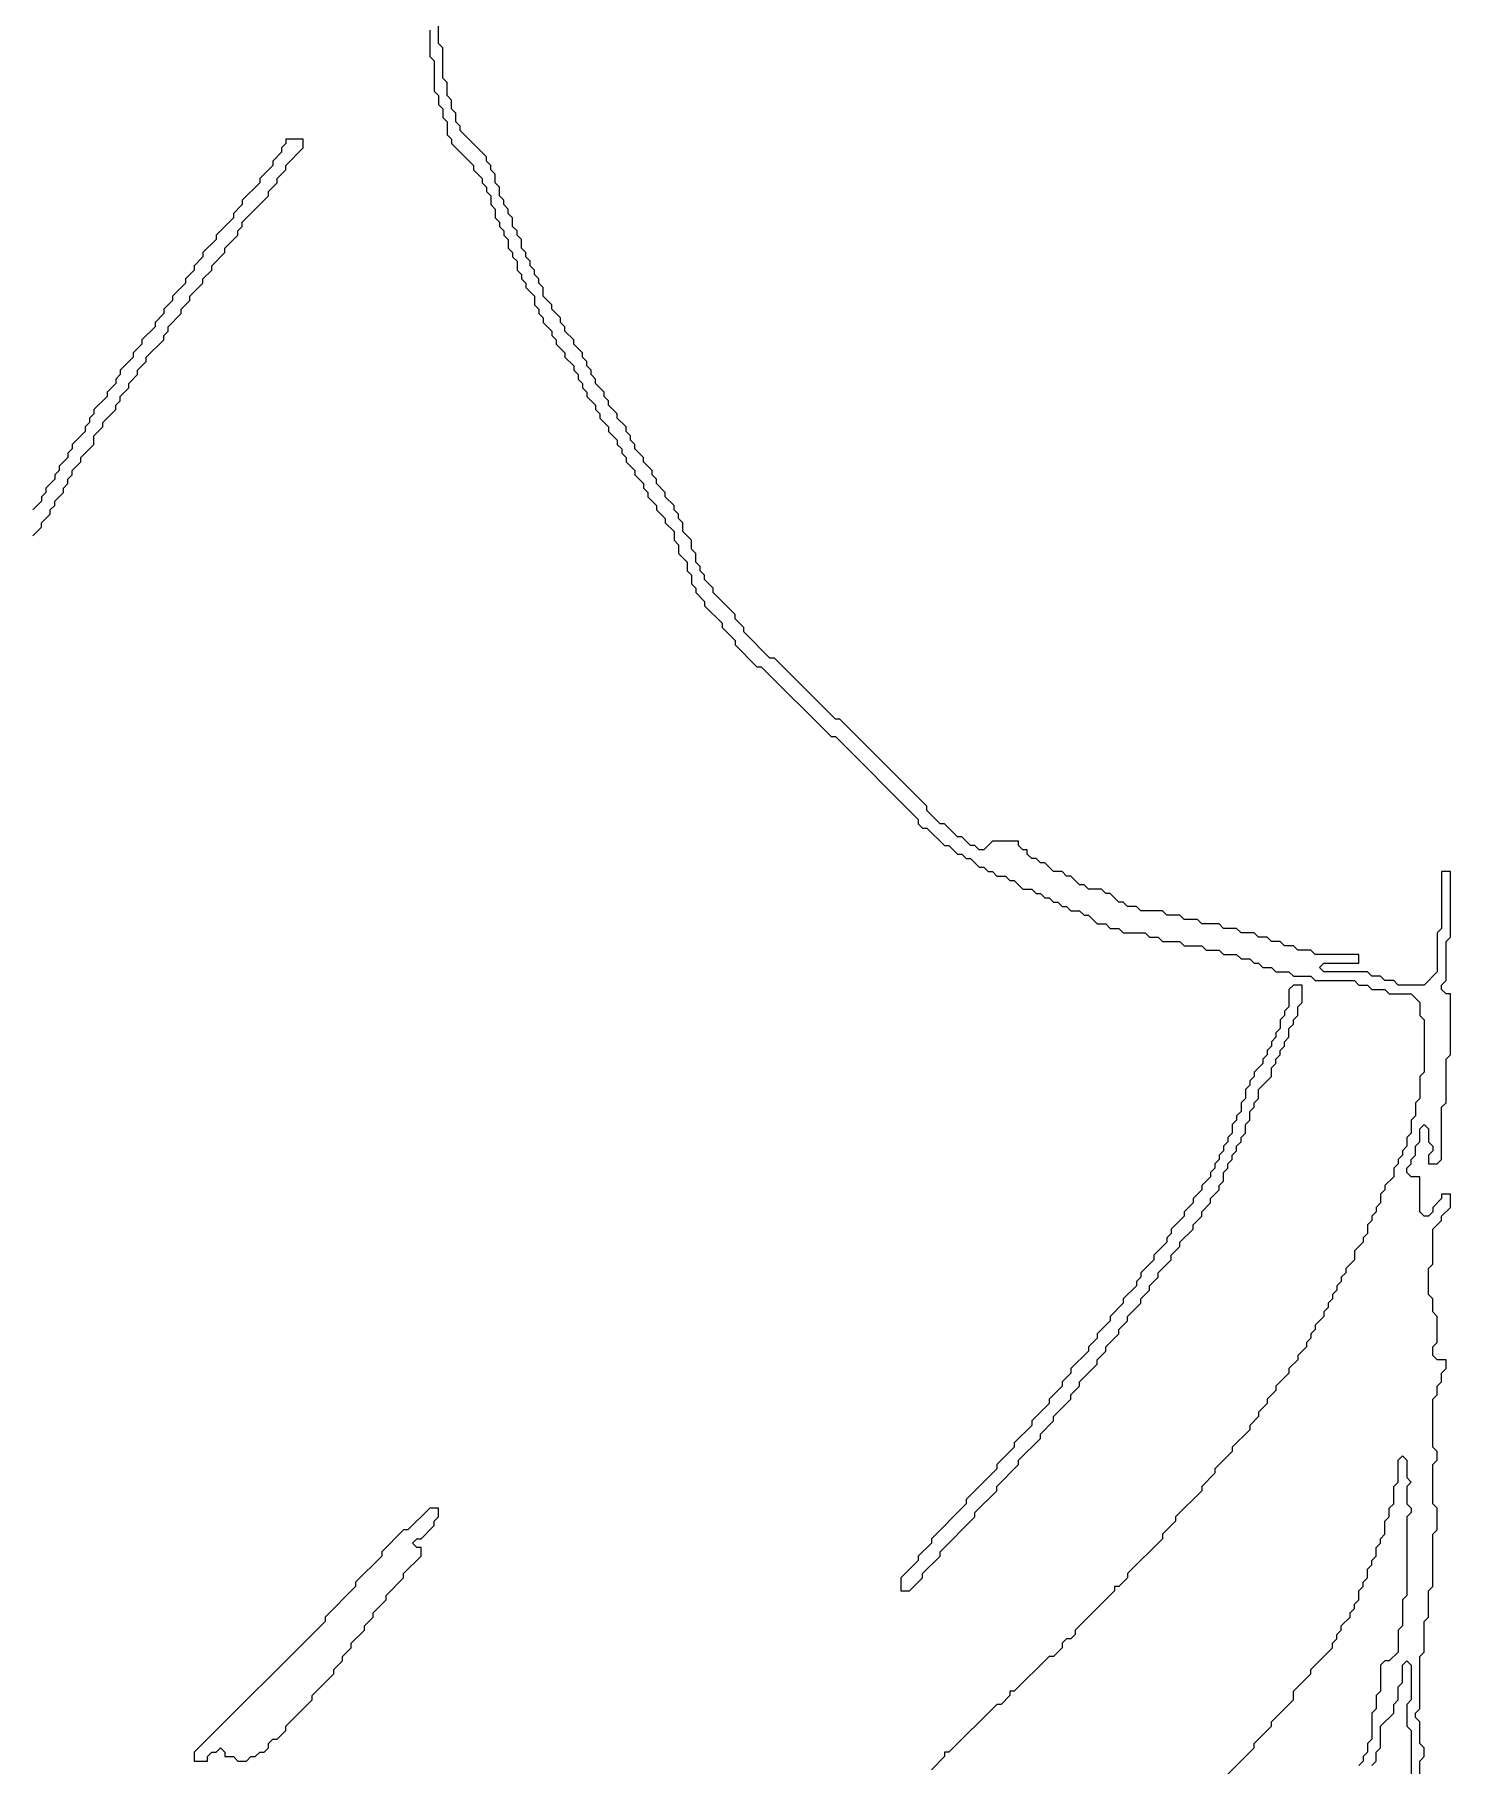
# Model space of a CAD drawing. Header units: metres. Extents: x 0 to 100, y 0 to 129.
# Drawn here: x 50.69 to 58.8, y 67.55 to 77.47 of the extents above; entities that cross this region are included whole.
import ezdxf

# ---------------------------------------------------------------- set-up
doc = ezdxf.new("R2010")
doc.units = ezdxf.units.M

msp = doc.modelspace()

# ---------------------------------------------------------------- linework, layer by layer
for points in [[(58.625, 67.375), (58.625, 67.575), (58.65, 67.6), (58.65, 67.65), (58.625, 67.675), (58.625, 67.8), (58.6, 67.825), (58.6, 67.85), (58.625, 67.875), (58.625, 68.175), (58.65, 68.2), (58.65, 68.375), (58.675, 68.4), (58.675, 68.55), (58.7, 68.575), (58.7, 68.875), (58.725, 68.9), (58.725, 69.025), (58.7, 69.05), (58.7, 69.275), (58.725, 69.3), (58.725, 69.35), (58.7, 69.375), (58.7, 69.65), (58.725, 69.675), (58.725, 69.725), (58.75, 69.75), (58.75, 69.8), (58.775, 69.825), (58.775, 69.875), (58.725, 69.875), (58.7, 69.9), (58.7, 69.95), (58.725, 69.975), (58.725, 70.125), (58.7, 70.15), (58.7, 70.225), (58.675, 70.25), (58.675, 70.4), (58.7, 70.425), (58.7, 70.625), (58.75, 70.675), (58.75, 70.7), (58.8, 70.75), (58.8, 70.825), (58.75, 70.825), (58.75, 70.8), (58.7, 70.75), (58.7, 70.725), (58.675, 70.7), (58.65, 70.7), (58.625, 70.725), (58.625, 70.925), (58.575, 70.925), (58.55, 70.95), (58.55, 70.975), (58.575, 71), (58.575, 71.025), (58.6, 71.05), (58.6, 71.1), (58.625, 71.125), (58.625, 71.2), (58.65, 71.225), (58.675, 71.2), (58.675, 71.125), (58.7, 71.1), (58.7, 71.075), (58.675, 71.05), (58.675, 71), (58.725, 71), (58.75, 71.025), (58.75, 71.325), (58.775, 71.35), (58.775, 71.6), (58.8, 71.625), (58.8, 71.975), (58.775, 71.975), (58.75, 72), (58.75, 72.025), (58.775, 72.05), (58.775, 72.275), (58.8, 72.3), (58.8, 72.675), (58.75, 72.675), (58.75, 72.35), (58.725, 72.325), (58.725, 72.1), (58.65, 72.025), (58.5, 72.025), (58.475, 72.05), (58.425, 72.05), (58.4, 72.075), (58.35, 72.075), (58.325, 72.1), (58.075, 72.1), (58.05, 72.125), (58.075, 72.15), (58.275, 72.15), (58.275, 72.2), (58.025, 72.2), (58, 72.225), (57.925, 72.225), (57.9, 72.25), (57.85, 72.25), (57.825, 72.275), (57.775, 72.275), (57.75, 72.3), (57.7, 72.3), (57.675, 72.325), (57.6, 72.325), (57.575, 72.35), (57.5, 72.35), (57.475, 72.375), (57.375, 72.375), (57.35, 72.4), (57.275, 72.4), (57.25, 72.425), (57.175, 72.425), (57.15, 72.45), (57.025, 72.45), (57, 72.475), (56.95, 72.475), (56.925, 72.5), (56.9, 72.5), (56.85, 72.55), (56.825, 72.55), (56.8, 72.575), (56.725, 72.575), (56.7, 72.6), (56.675, 72.6), (56.625, 72.65), (56.6, 72.65), (56.575, 72.675), (56.525, 72.675), (56.475, 72.725), (56.45, 72.725), (56.425, 72.75), (56.4, 72.75), (56.375, 72.775), (56.375, 72.8), (56.35, 72.8), (56.325, 72.825), (56.325, 72.85), (56.175, 72.85), (56.125, 72.8), (56.1, 72.8), (56.075, 72.825), (56.05, 72.825), (56, 72.875), (55.975, 72.875), (55.9, 72.95), (55.875, 72.95), (55.8, 73.025), (55.8, 73.05), (55.3, 73.55), (55.275, 73.55), (54.925, 73.9), (54.9, 73.9), (54.75, 74.05), (54.75, 74.075), (54.7, 74.125), (54.7, 74.15), (54.575, 74.275), (54.575, 74.3), (54.525, 74.35), (54.525, 74.375), (54.5, 74.4), (54.5, 74.425), (54.475, 74.45), (54.475, 74.5), (54.45, 74.525), (54.45, 74.575), (54.4, 74.625), (54.4, 74.675), (54.375, 74.7), (54.375, 74.725), (54.35, 74.75), (54.35, 74.775), (54.3, 74.825), (54.3, 74.85), (54.25, 74.9), (54.25, 74.925), (54.225, 74.95), (54.225, 74.975), (54.175, 75.025), (54.175, 75.05), (54.125, 75.1), (54.125, 75.125), (54.1, 75.15), (54.1, 75.175), (54.075, 75.2), (54.075, 75.225), (54.025, 75.275), (54.025, 75.3), (53.975, 75.35), (53.975, 75.375), (53.95, 75.4), (53.95, 75.425), (53.9, 75.475), (53.9, 75.5), (53.875, 75.525), (53.875, 75.55), (53.85, 75.575), (53.85, 75.6), (53.825, 75.625), (53.825, 75.65), (53.775, 75.7), (53.775, 75.725), (53.725, 75.775), (53.725, 75.8), (53.7, 75.825), (53.7, 75.85), (53.65, 75.9), (53.65, 75.925), (53.6, 75.975), (53.6, 76.025), (53.575, 76.05), (53.575, 76.075), (53.55, 76.1), (53.55, 76.125), (53.525, 76.15), (53.525, 76.175), (53.5, 76.2), (53.5, 76.225), (53.475, 76.25), (53.475, 76.3), (53.45, 76.325), (53.45, 76.35), (53.425, 76.375), (53.425, 76.425), (53.4, 76.45), (53.4, 76.475), (53.375, 76.5), (53.375, 76.525), (53.35, 76.55), (53.35, 76.6), (53.325, 76.625), (53.325, 76.675), (53.3, 76.7), (53.3, 76.725), (53.275, 76.75), (53.275, 76.775), (53.125, 76.925), (53.125, 76.95), (53.1, 76.975), (53.1, 77.025), (53.075, 77.05), (53.075, 77.1), (53.05, 77.125), (53.05, 77.2), (53.025, 77.225), (53.025, 77.4), (53, 77.425), (53, 77.55)], [(52.95, 77.5), (52.95, 77.35), (52.975, 77.325), (52.975, 77.15), (53, 77.125), (53, 77.075), (53.025, 77.05), (53.025, 77), (53.05, 76.975), (53.05, 76.9), (53.075, 76.875), (53.075, 76.85), (53.2, 76.725), (53.2, 76.7), (53.25, 76.65), (53.25, 76.625), (53.275, 76.6), (53.275, 76.575), (53.3, 76.55), (53.3, 76.5), (53.325, 76.475), (53.325, 76.425), (53.35, 76.4), (53.35, 76.375), (53.375, 76.35), (53.375, 76.325), (53.4, 76.3), (53.4, 76.25), (53.425, 76.225), (53.425, 76.2), (53.45, 76.175), (53.45, 76.125), (53.475, 76.1), (53.475, 76.075), (53.5, 76.05), (53.5, 76.025), (53.55, 75.975), (53.55, 75.925), (53.575, 75.9), (53.575, 75.875), (53.6, 75.85), (53.6, 75.825), (53.65, 75.775), (53.65, 75.75), (53.675, 75.725), (53.675, 75.7), (53.725, 75.65), (53.725, 75.625), (53.775, 75.575), (53.775, 75.55), (53.8, 75.525), (53.8, 75.5), (53.825, 75.475), (53.825, 75.45), (53.85, 75.425), (53.85, 75.4), (53.9, 75.35), (53.9, 75.325), (53.925, 75.3), (53.925, 75.275), (53.975, 75.225), (53.975, 75.2), (54.025, 75.15), (54.025, 75.125), (54.05, 75.1), (54.05, 75.075), (54.075, 75.05), (54.075, 75.025), (54.125, 74.975), (54.125, 74.95), (54.175, 74.9), (54.175, 74.875), (54.2, 74.85), (54.2, 74.825), (54.25, 74.775), (54.25, 74.75), (54.3, 74.7), (54.3, 74.675), (54.35, 74.625), (54.35, 74.575), (54.375, 74.55), (54.375, 74.5), (54.425, 74.45), (54.425, 74.4), (54.45, 74.375), (54.45, 74.325), (54.475, 74.3), (54.475, 74.275), (54.525, 74.225), (54.525, 74.2), (54.625, 74.1), (54.625, 74.075), (54.7, 74), (54.7, 73.975), (54.825, 73.85), (54.85, 73.85), (55.25, 73.45), (55.275, 73.45), (55.75, 72.975), (55.75, 72.95), (55.775, 72.925), (55.8, 72.925), (55.9, 72.825), (55.925, 72.825), (55.975, 72.775), (56, 72.775), (56.025, 72.75), (56.05, 72.75), (56.1, 72.7), (56.125, 72.7), (56.15, 72.675), (56.175, 72.675), (56.2, 72.65), (56.25, 72.65), (56.275, 72.625), (56.3, 72.625), (56.35, 72.575), (56.4, 72.575), (56.425, 72.55), (56.45, 72.55), (56.475, 72.525), (56.5, 72.525), (56.525, 72.5), (56.55, 72.5), (56.575, 72.475), (56.6, 72.475), (56.625, 72.45), (56.675, 72.45), (56.7, 72.425), (56.725, 72.425), (56.775, 72.375), (56.825, 72.375), (56.85, 72.35), (56.9, 72.35), (56.925, 72.325), (57.05, 72.325), (57.075, 72.3), (57.125, 72.3), (57.15, 72.275), (57.25, 72.275), (57.275, 72.25), (57.375, 72.25), (57.4, 72.225), (57.475, 72.225), (57.5, 72.2), (57.575, 72.2), (57.6, 72.175), (57.65, 72.175), (57.675, 72.15), (57.7, 72.15), (57.725, 72.125), (57.775, 72.125), (57.8, 72.1), (57.875, 72.1), (57.9, 72.075), (58, 72.075), (58.025, 72.05), (58.25, 72.05), (58.275, 72.025), (58.325, 72.025), (58.35, 72), (58.425, 72), (58.45, 71.975), (58.575, 71.975), (58.625, 71.925), (58.625, 71.85), (58.65, 71.825), (58.65, 71.525), (58.625, 71.5), (58.625, 71.375), (58.6, 71.35), (58.6, 71.275), (58.575, 71.25), (58.575, 71.175), (58.55, 71.15), (58.55, 71.1), (58.525, 71.075), (58.525, 71.05), (58.5, 71.025), (58.5, 71), (58.475, 70.975), (58.475, 70.925), (58.425, 70.875), (58.425, 70.85), (58.4, 70.825), (58.4, 70.775), (58.375, 70.75), (58.375, 70.725), (58.35, 70.7), (58.35, 70.675), (58.325, 70.65), (58.325, 70.6), (58.3, 70.575), (58.3, 70.55), (58.25, 70.5), (58.25, 70.45), (58.2, 70.4), (58.2, 70.375), (58.175, 70.35), (58.175, 70.325), (58.15, 70.3), (58.15, 70.275), (58.125, 70.25), (58.125, 70.225), (58.1, 70.2), (58.1, 70.175), (58.075, 70.15), (58.075, 70.125), (58.025, 70.075), (58.025, 70.05), (58, 70.025), (58, 70), (57.975, 69.975), (57.975, 69.95), (57.925, 69.9), (57.925, 69.875), (57.875, 69.825), (57.875, 69.8), (57.8, 69.725), (57.8, 69.7), (57.75, 69.65), (57.75, 69.625), (57.7, 69.575), (57.7, 69.55), (57.65, 69.5), (57.65, 69.475), (57.55, 69.375), (57.55, 69.35), (57.45, 69.25), (57.45, 69.225), (57.375, 69.15), (57.375, 69.125), (57.225, 68.975), (57.225, 68.95), (57.15, 68.875), (57.15, 68.85), (56.95, 68.65), (56.95, 68.625), (56.9, 68.575), (56.875, 68.575), (56.875, 68.55), (56.65, 68.325), (56.65, 68.3), (56.625, 68.275), (56.6, 68.275), (56.575, 68.25), (56.575, 68.225), (56.525, 68.175), (56.5, 68.175), (56.3, 67.975), (56.275, 67.975), (56.275, 67.95), (56.225, 67.9), (56.2, 67.9), (55.925, 67.625), (55.9, 67.625), (55.9, 67.6), (55.825, 67.525)], [(52.125, 76.875), (52.125, 76.85), (52.1, 76.825), (52.1, 76.8), (52.05, 76.75), (52.05, 76.725), (51.975, 76.65), (51.975, 76.625), (51.875, 76.525), (51.875, 76.5), (51.825, 76.45), (51.825, 76.425), (51.725, 76.325), (51.725, 76.3), (51.65, 76.225), (51.65, 76.2), (51.6, 76.15), (51.6, 76.125), (51.55, 76.075), (51.55, 76.05), (51.475, 75.975), (51.475, 75.95), (51.425, 75.9), (51.425, 75.875), (51.375, 75.825), (51.375, 75.8), (51.3, 75.725), (51.3, 75.7), (51.25, 75.65), (51.25, 75.625), (51.175, 75.55), (51.175, 75.525), (51.15, 75.5), (51.15, 75.475), (51.1, 75.425), (51.1, 75.4), (51.025, 75.325), (51.025, 75.3), (51, 75.275), (51, 75.25), (50.975, 75.225), (50.975, 75.2), (50.9, 75.125), (50.9, 75.1), (50.875, 75.075), (50.875, 75.05), (50.825, 75), (50.825, 74.975), (50.8, 74.95), (50.8, 74.925), (50.75, 74.875), (50.75, 74.85), (50.725, 74.825), (50.725, 74.8), (50.675, 74.75)], [(50.675, 74.6), (50.725, 74.65), (50.725, 74.675), (50.775, 74.725), (50.775, 74.75), (50.8, 74.775), (50.8, 74.8), (50.85, 74.85), (50.85, 74.875), (50.875, 74.9), (50.875, 74.925), (50.9, 74.95), (50.9, 74.975), (50.95, 75.025), (50.95, 75.05), (51.025, 75.125), (51.025, 75.175), (51.075, 75.225), (51.075, 75.25), (51.15, 75.325), (51.15, 75.35), (51.175, 75.375), (51.175, 75.4), (51.225, 75.45), (51.225, 75.475), (51.275, 75.525), (51.275, 75.55), (51.325, 75.6), (51.325, 75.625), (51.425, 75.725), (51.425, 75.75), (51.45, 75.775), (51.45, 75.8), (51.525, 75.875), (51.525, 75.9), (51.575, 75.95), (51.575, 75.975), (51.65, 76.05), (51.65, 76.075), (51.7, 76.125), (51.7, 76.15), (51.775, 76.225), (51.775, 76.25), (51.85, 76.325), (51.85, 76.35), (51.875, 76.375), (51.875, 76.4), (52.025, 76.55), (52.025, 76.575), (52.075, 76.625), (52.075, 76.65), (52.125, 76.7), (52.125, 76.725), (52.225, 76.825), (52.225, 76.875), (52.125, 76.875)], [(57.9, 72.025), (57.875, 72), (57.875, 71.9), (57.85, 71.875), (57.85, 71.85), (57.825, 71.825), (57.825, 71.775), (57.8, 71.75), (57.8, 71.725), (57.775, 71.7), (57.775, 71.675), (57.75, 71.65), (57.75, 71.625), (57.725, 71.6), (57.725, 71.575), (57.675, 71.525), (57.675, 71.5), (57.65, 71.475), (57.65, 71.45), (57.625, 71.425), (57.625, 71.375), (57.6, 71.35), (57.6, 71.3), (57.575, 71.275), (57.575, 71.25), (57.55, 71.225), (57.55, 71.175), (57.525, 71.15), (57.525, 71.125), (57.5, 71.1), (57.5, 71.075), (57.475, 71.05), (57.475, 71.025), (57.45, 71), (57.45, 70.975), (57.425, 70.95), (57.425, 70.925), (57.375, 70.875), (57.375, 70.85), (57.325, 70.8), (57.325, 70.775), (57.275, 70.725), (57.275, 70.7), (57.2, 70.625), (57.2, 70.6), (57.175, 70.575), (57.175, 70.55), (57.1, 70.475), (57.1, 70.45), (57.025, 70.375), (57.025, 70.35), (57, 70.325), (57, 70.3), (56.925, 70.225), (56.925, 70.2), (56.85, 70.125), (56.85, 70.1), (56.775, 70.025), (56.775, 70), (56.725, 69.95), (56.725, 69.925), (56.625, 69.825), (56.625, 69.8), (56.575, 69.75), (56.575, 69.725), (56.5, 69.65), (56.5, 69.625), (56.4, 69.525), (56.4, 69.5), (56.3, 69.4), (56.3, 69.375), (56.2, 69.275), (56.2, 69.25), (56.025, 69.075), (56.025, 69.05), (55.825, 68.85), (55.825, 68.825), (55.75, 68.75), (55.75, 68.725), (55.65, 68.625), (55.65, 68.55), (55.7, 68.55), (55.775, 68.625), (55.775, 68.65), (55.875, 68.75), (55.875, 68.775), (56.075, 68.975), (56.075, 69), (56.2, 69.125), (56.2, 69.15), (56.325, 69.275), (56.325, 69.3), (56.45, 69.425), (56.45, 69.45), (56.525, 69.525), (56.525, 69.55), (56.625, 69.65), (56.625, 69.675), (56.675, 69.725), (56.675, 69.75), (56.775, 69.85), (56.775, 69.875), (56.825, 69.925), (56.825, 69.95), (56.9, 70.025), (56.9, 70.05), (56.95, 70.1), (56.95, 70.125), (57.025, 70.2), (57.025, 70.225), (57.075, 70.275), (57.075, 70.3), (57.125, 70.35), (57.125, 70.375), (57.2, 70.45), (57.2, 70.475), (57.25, 70.525), (57.25, 70.55), (57.325, 70.625), (57.325, 70.65), (57.375, 70.7), (57.375, 70.725), (57.425, 70.775), (57.425, 70.8), (57.475, 70.85), (57.475, 70.875), (57.5, 70.9), (57.5, 70.95), (57.525, 70.975), (57.525, 71), (57.55, 71.025), (57.55, 71.05), (57.575, 71.075), (57.575, 71.1), (57.6, 71.125), (57.6, 71.15), (57.625, 71.175), (57.625, 71.225), (57.65, 71.25), (57.65, 71.3), (57.675, 71.325), (57.675, 71.35), (57.7, 71.375), (57.7, 71.425), (57.775, 71.5), (57.775, 71.55), (57.8, 71.575), (57.8, 71.6), (57.825, 71.625), (57.825, 71.65), (57.85, 71.675), (57.85, 71.7), (57.875, 71.725), (57.875, 71.775), (57.9, 71.8), (57.9, 71.825), (57.925, 71.85), (57.925, 71.9), (57.95, 71.925), (57.95, 72.025), (57.9, 72.025)], [(57.5, 67.475), (57.675, 67.65), (57.675, 67.675), (57.775, 67.775), (57.775, 67.8), (57.9, 67.925), (57.9, 67.975), (58, 68.075), (58, 68.1), (58.125, 68.225), (58.125, 68.25), (58.15, 68.275), (58.15, 68.3), (58.175, 68.325), (58.175, 68.35), (58.225, 68.4), (58.225, 68.425), (58.25, 68.45), (58.25, 68.475), (58.275, 68.5), (58.275, 68.55), (58.3, 68.575), (58.3, 68.6), (58.325, 68.625), (58.325, 68.675), (58.35, 68.7), (58.35, 68.725), (58.375, 68.75), (58.375, 68.8), (58.4, 68.825), (58.4, 68.85), (58.425, 68.875), (58.425, 68.95), (58.45, 68.975), (58.45, 69.025), (58.475, 69.05), (58.475, 69.15), (58.5, 69.175), (58.5, 69.3), (58.525, 69.325), (58.55, 69.3), (58.55, 69.2), (58.575, 69.175), (58.55, 69.15), (58.55, 69.05), (58.575, 69.025), (58.575, 69), (58.55, 68.975), (58.55, 68.525), (58.525, 68.5), (58.525, 68.35), (58.5, 68.325), (58.5, 68.2), (58.45, 68.15), (58.425, 68.15), (58.4, 68.125), (58.4, 67.975), (58.375, 67.95), (58.375, 67.875), (58.35, 67.85), (58.35, 67.7), (58.325, 67.675), (58.325, 67.625), (58.3, 67.6), (58.3, 67.575), (58.275, 67.55)], [(52.95, 69.025), (52.825, 68.9), (52.8, 68.9), (52.675, 68.775), (52.675, 68.75), (52.525, 68.6), (52.525, 68.575), (52.35, 68.4), (52.35, 68.375), (51.6, 67.625), (51.6, 67.575), (51.675, 67.575), (51.675, 67.6), (51.7, 67.625), (51.725, 67.625), (51.75, 67.65), (51.775, 67.625), (51.775, 67.6), (51.825, 67.6), (51.85, 67.575), (51.9, 67.575), (51.925, 67.6), (51.95, 67.6), (51.975, 67.625), (52, 67.625), (52.025, 67.65), (52.025, 67.675), (52.05, 67.7), (52.075, 67.7), (52.125, 67.75), (52.125, 67.775), (52.275, 67.925), (52.275, 67.95), (52.4, 68.075), (52.4, 68.1), (52.45, 68.15), (52.45, 68.175), (52.5, 68.225), (52.5, 68.25), (52.575, 68.325), (52.575, 68.35), (52.625, 68.4), (52.625, 68.425), (52.7, 68.5), (52.7, 68.525), (52.8, 68.625), (52.8, 68.65), (52.9, 68.75), (52.9, 68.8), (52.875, 68.8), (52.85, 68.825), (52.875, 68.85), (52.9, 68.85), (52.975, 68.925), (52.975, 68.95), (53, 68.975), (53, 69.025), (52.95, 69.025)], [(58.35, 67.55), (58.375, 67.575), (58.375, 67.625), (58.4, 67.65), (58.4, 67.775), (58.475, 67.85), (58.475, 67.9), (58.5, 67.925), (58.5, 68), (58.525, 68.025), (58.525, 68.125), (58.55, 68.15), (58.575, 68.125), (58.575, 67.925), (58.55, 67.9), (58.55, 67.775), (58.575, 67.75), (58.575, 67.5)]]:
    msp.add_lwpolyline(points)

doc.saveas('drawing.dxf')
